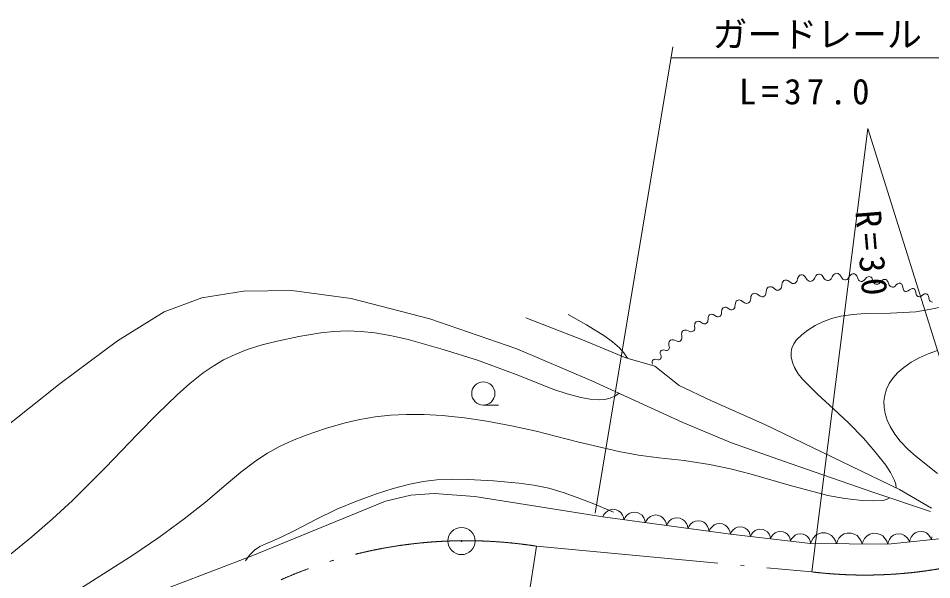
# Model space of a CAD drawing. Units: millimetres, scale not verified. Extents: x 61277 to 701277, y 6480 to 366480.
# Drawn here: x 460326 to 520508, y 260804 to 297766 of the extents above; entities that cross this region are included whole.
import ezdxf
from ezdxf.enums import TextEntityAlignment as Align

# ---------------------------------------------------------------- set-up
doc = ezdxf.new("R2010")
doc.units = ezdxf.units.MM
doc.header["$LTSCALE"] = 1000
doc.linetypes.add('LONG_DASHED_DOTTED', pattern=[15.25, 12, -1.5, 0.25, -1.5])
doc.layers.add('S-SUV', color=7, linetype='Continuous', lineweight=13)
doc.styles.add('ＭＳ ゴシック', font='')
doc.styles.get('ＭＳ ゴシック').set_extended_font_data('MS Gothic')

msp = doc.modelspace()

# ---------------------------------------------------------------- linework, layer by layer
at = {"layer": 'S-SUV'}
for p, q in [((498334, 265190), (503441, 295887)), ((503322, 295171), (523083, 295171)), ((512613, 261320), (516307, 290518)), ((525061, 262523), (516307, 290518)), ((510711, 280448), (510676, 280388)), ((510767, 280493), (510711, 280448)), ((510839, 280524), (510767, 280493)), ((510914, 280532), (510839, 280524)), ((510972, 280517), (510914, 280532)), ((511037, 280493), (510972, 280517)), ((511252, 280342), (511037, 280493)), ((511637, 280506), (511616, 280442)), ((511658, 280636), (511637, 280506)), ((511724, 280753), (511658, 280636)), ((511768, 280801), (511724, 280753)), ((511823, 280847), (511768, 280801)), ((511894, 280870), (511823, 280847)), ((511974, 280874), (511894, 280870)), ((512050, 280854), (511974, 280874)), ((512100, 280819), (512050, 280854)), ((512154, 280773), (512100, 280819)), ((512307, 280550), (512154, 280773)), ((512359, 280498), (512307, 280550)), ((512423, 280463), (512359, 280498)), ((512490, 280446), (512423, 280463)), ((512562, 280449), (512490, 280446)), ((512635, 280473), (512562, 280449)), ((512694, 280515), (512635, 280473)), ((512737, 280569), (512694, 280515)), ((512804, 280687), (512737, 280569)), ((512870, 280805), (512804, 280687)), ((512914, 280853), (512870, 280805)), ((512969, 280898), (512914, 280853)), ((513040, 280921), (512969, 280898)), ((513120, 280925), (513040, 280921)), ((513196, 280905), (513120, 280925)), ((513246, 280870), (513196, 280905)), ((513300, 280824), (513246, 280870)), ((513453, 280601), (513300, 280824)), ((513504, 280549), (513453, 280601)), ((513569, 280514), (513504, 280549)), ((513636, 280497), (513569, 280514)), ((513708, 280501), (513636, 280497)), ((513781, 280524), (513708, 280501)), ((513840, 280567), (513781, 280524)), ((513883, 280620), (513840, 280567)), ((513950, 280738), (513883, 280620)), ((514016, 280856), (513950, 280738)), ((514060, 280904), (514016, 280856)), ((514115, 280949), (514060, 280904)), ((514186, 280973), (514115, 280949)), ((514266, 280976), (514186, 280973)), ((514342, 280957), (514266, 280976)), ((514392, 280922), (514342, 280957)), ((514446, 280875), (514392, 280922)), ((514599, 280652), (514446, 280875)), ((514650, 280600), (514599, 280652)), ((514715, 280566), (514650, 280600)), ((514782, 280549), (514715, 280566)), ((514854, 280552), (514782, 280549)), ((514927, 280575), (514854, 280552)), ((514985, 280618), (514927, 280575)), ((515029, 280672), (514985, 280618)), ((515095, 280789), (515029, 280672)), ((515178, 280880), (515095, 280789)), ((515227, 280914), (515178, 280880)), ((515285, 280943), (515227, 280914)), ((515353, 280949), (515285, 280943)), ((515425, 280936), (515353, 280949)), ((515488, 280903), (515425, 280936)), ((515525, 280862), (515488, 280903)), ((515563, 280810), (515525, 280862)), ((515654, 280581), (515563, 280810)), ((515689, 280524), (515654, 280581)), ((515739, 280481), (515689, 280524)), ((515795, 280452), (515739, 280481)), ((515859, 280440), (515795, 280452)), ((515929, 280446), (515859, 280440)), ((515989, 280472), (515929, 280446)), ((516039, 280510), (515989, 280472)), ((516122, 280601), (516039, 280510)), ((516205, 280692), (516122, 280601)), ((516253, 280726), (516205, 280692)), ((516312, 280755), (516253, 280726)), ((516379, 280761), (516312, 280755)), ((516451, 280748), (516379, 280761)), ((516514, 280715), (516451, 280748)), ((516551, 280674), (516514, 280715)), ((516589, 280622), (516551, 280674)), ((516680, 280393), (516589, 280622)), ((517231, 280504), (517148, 280413)), ((517279, 280538), (517231, 280504)), ((517338, 280567), (517279, 280538)), ((517405, 280573), (517338, 280567)), ((517477, 280560), (517405, 280573)), ((517540, 280527), (517477, 280560)), ((517578, 280486), (517540, 280527)), ((517616, 280434), (517578, 280486)), ((509626, 279893), (509605, 279763)), ((509649, 279952), (509626, 279893)), ((509684, 280012), (509649, 279952)), ((509741, 280057), (509684, 280012)), ((509813, 280088), (509741, 280057)), ((509888, 280096), (509813, 280088)), ((509946, 280081), (509888, 280096)), ((510011, 280057), (509946, 280081)), ((510226, 279906), (510011, 280057)), ((510290, 279876), (510226, 279906)), ((510361, 279866), (510290, 279876)), ((510428, 279874), (510361, 279866)), ((510492, 279901), (510428, 279874)), ((510551, 279947), (510492, 279901)), ((510589, 280006), (510551, 279947)), ((510611, 280070), (510589, 280006)), ((510631, 280199), (510611, 280070)), ((510652, 280329), (510631, 280199)), ((510676, 280388), (510652, 280329)), ((511317, 280312), (511252, 280342)), ((511387, 280303), (511317, 280312)), ((511454, 280310), (511387, 280303)), ((511518, 280337), (511454, 280310)), ((511577, 280383), (511518, 280337)), ((511616, 280442), (511577, 280383)), ((516715, 280336), (516680, 280393)), ((516765, 280292), (516715, 280336)), ((516821, 280264), (516765, 280292)), ((516885, 280252), (516821, 280264)), ((516955, 280258), (516885, 280252)), ((517015, 280284), (516955, 280258)), ((517065, 280322), (517015, 280284)), ((517148, 280413), (517065, 280322)), ((517706, 280205), (517616, 280434)), ((517741, 280148), (517706, 280205)), ((517791, 280104), (517741, 280148)), ((517847, 280076), (517791, 280104)), ((517911, 280064), (517847, 280076)), ((517981, 280070), (517911, 280064)), ((518042, 280096), (517981, 280070)), ((518091, 280134), (518042, 280096)), ((518174, 280225), (518091, 280134)), ((518262, 280289), (518174, 280225)), ((518311, 280310), (518262, 280289)), ((518367, 280325), (518311, 280310)), ((518426, 280318), (518367, 280325)), ((518487, 280294), (518426, 280318)), ((518536, 280254), (518487, 280294)), ((518561, 280212), (518536, 280254)), ((518585, 280159), (518561, 280212)), ((518623, 279944), (518585, 280159)), ((518643, 279889), (518623, 279944)), ((518679, 279842), (518643, 279889)), ((519034, 279879), (518945, 279814)), ((519122, 279943), (519034, 279879)), ((519170, 279964), (519122, 279943)), ((519226, 279978), (519170, 279964)), ((519286, 279972), (519226, 279978)), ((519346, 279948), (519286, 279972)), ((519395, 279908), (519346, 279948)), ((519420, 279865), (519395, 279908)), ((519444, 279813), (519420, 279865)), ((469938, 278437), (472413, 279371)), ((472413, 279371), (475169, 279792)), ((475169, 279792), (478344, 279838)), ((478344, 279838), (482248, 279325)), ((482248, 279325), (487431, 277970)), ((508579, 279327), (508558, 279197)), ((508600, 279457), (508579, 279327)), ((508623, 279516), (508600, 279457)), ((508658, 279576), (508623, 279516)), ((508715, 279621), (508658, 279576)), ((508786, 279652), (508715, 279621)), ((508862, 279659), (508786, 279652)), ((508920, 279645), (508862, 279659)), ((508984, 279621), (508920, 279645)), ((509200, 279470), (508984, 279621)), ((509264, 279440), (509200, 279470)), ((509335, 279430), (509264, 279440)), ((509401, 279437), (509335, 279430)), ((509466, 279465), (509401, 279437)), ((509525, 279511), (509466, 279465)), ((509563, 279570), (509525, 279511)), ((509585, 279633), (509563, 279570)), ((509605, 279763), (509585, 279633)), ((518722, 279807), (518679, 279842)), ((518776, 279785), (518722, 279807)), ((518838, 279778), (518776, 279785)), ((518895, 279790), (518838, 279778)), ((518945, 279814), (518895, 279790)), ((519482, 279598), (519444, 279813)), ((519502, 279542), (519482, 279598)), ((519538, 279495), (519502, 279542)), ((519582, 279460), (519538, 279495)), ((519636, 279439), (519582, 279460)), ((519697, 279431), (519636, 279439)), ((519755, 279443), (519697, 279431)), ((519805, 279468), (519755, 279443)), ((519893, 279532), (519805, 279468)), ((519981, 279597), (519893, 279532)), ((520030, 279617), (519981, 279597)), ((520086, 279632), (520030, 279617)), ((520145, 279625), (520086, 279632)), ((520206, 279601), (520145, 279625)), ((520254, 279562), (520206, 279601)), ((520280, 279519), (520254, 279562)), ((520304, 279467), (520280, 279519)), ((520342, 279252), (520304, 279467)), ((520362, 279196), (520342, 279252)), ((506717, 278657), (506690, 278601)), ((506765, 278702), (506717, 278657)), ((506827, 278734), (506765, 278702)), ((506894, 278746), (506827, 278734)), ((506947, 278737), (506894, 278746)), ((507006, 278720), (506947, 278737)), ((507210, 278600), (507006, 278720)), ((507498, 278659), (507448, 278614)), ((507529, 278715), (507498, 278659)), ((507543, 278773), (507529, 278715)), ((507553, 278891), (507543, 278773)), ((507573, 279021), (507553, 278891)), ((507597, 279079), (507573, 279021)), ((507632, 279140), (507597, 279079)), ((507688, 279185), (507632, 279140)), ((507760, 279215), (507688, 279185)), ((507836, 279223), (507760, 279215)), ((507893, 279208), (507836, 279223)), ((507958, 279184), (507893, 279208)), ((508174, 279034), (507958, 279184)), ((508238, 279003), (508174, 279034)), ((508309, 278994), (508238, 279003)), ((508375, 279001), (508309, 278994)), ((508439, 279028), (508375, 279001)), ((508498, 279075), (508439, 279028)), ((508537, 279134), (508498, 279075)), ((508558, 279197), (508537, 279134)), ((520336, 278592), (521208, 278779)), ((520398, 279149), (520362, 279196)), ((520441, 279114), (520398, 279149)), ((520495, 279092), (520441, 279114)), ((520557, 279085), (520495, 279092)), ((466856, 276523), (469938, 278437)), ((496546, 278264), (497760, 277581)), ((505783, 278085), (505774, 277967)), ((505801, 278139), (505783, 278085)), ((505828, 278196), (505801, 278139)), ((505875, 278240), (505828, 278196)), ((505937, 278272), (505875, 278240)), ((506004, 278285), (505937, 278272)), ((506057, 278275), (506004, 278285)), ((506117, 278258), (506057, 278275)), ((506320, 278138), (506117, 278258)), ((506380, 278116), (506320, 278138)), ((506444, 278112), (506380, 278116)), ((506503, 278123), (506444, 278112)), ((506559, 278152), (506503, 278123)), ((506609, 278198), (506559, 278152)), ((506639, 278253), (506609, 278198)), ((506654, 278311), (506639, 278253)), ((506663, 278429), (506654, 278311)), ((506673, 278547), (506663, 278429)), ((506690, 278601), (506673, 278547)), ((507270, 278577), (507210, 278600)), ((507334, 278574), (507270, 278577)), ((507393, 278585), (507334, 278574)), ((507448, 278614), (507393, 278585)), ((513913, 277994), (514526, 278146)), ((514526, 278146), (515315, 278270)), ((515315, 278270), (516124, 278336)), ((516124, 278336), (517799, 278360)), ((517799, 278360), (519460, 278445)), ((519460, 278445), (520336, 278592)), ((487431, 277970), (493175, 276009)), ((493775, 278037), (497510, 276589)), ((497760, 277581), (498962, 276834)), ((504894, 277623), (504885, 277506)), ((504885, 277506), (504896, 277381)), ((504911, 277677), (504894, 277623)), ((504938, 277734), (504911, 277677)), ((504986, 277778), (504938, 277734)), ((505048, 277811), (504986, 277778)), ((505115, 277823), (505048, 277811)), ((505168, 277814), (505115, 277823)), ((505228, 277797), (505168, 277814)), ((505431, 277676), (505228, 277797)), ((505491, 277654), (505431, 277676)), ((505555, 277650), (505491, 277654)), ((505614, 277661), (505555, 277650)), ((505670, 277690), (505614, 277661)), ((505719, 277736), (505670, 277690)), ((505750, 277791), (505719, 277736)), ((505765, 277850), (505750, 277791)), ((505774, 277967), (505765, 277850)), ((512341, 277232), (512830, 277541)), ((512830, 277541), (513333, 277789)), ((513333, 277789), (513913, 277994)), ((480251, 277057), (478819, 276818)), ((481124, 277152), (480251, 277057)), ((481990, 277185), (481124, 277152)), ((482908, 277148), (481990, 277185)), ((483823, 277050), (482908, 277148)), ((484928, 276864), (483823, 277050)), ((486021, 276618), (484928, 276864)), ((504035, 277048), (504027, 276989)), ((504027, 276989), (504038, 276864)), ((504053, 277112), (504035, 277048)), ((504038, 276864), (504049, 276739)), ((504095, 277167), (504053, 277112)), ((504154, 277212), (504095, 277167)), ((504222, 277237), (504154, 277212)), ((504279, 277237), (504222, 277237)), ((504344, 277229), (504279, 277237)), ((504578, 277140), (504344, 277229)), ((504645, 277127), (504578, 277140)), ((504712, 277135), (504645, 277127)), ((504772, 277157), (504712, 277135)), ((504825, 277197), (504772, 277157)), ((504869, 277254), (504825, 277197)), ((504891, 277317), (504869, 277254)), ((504896, 277381), (504891, 277317)), ((511603, 276589), (511950, 276932)), ((511950, 276932), (512341, 277232)), ((463091, 273722), (466856, 276523)), ((476392, 276265), (475400, 275951)), ((477389, 276518), (476392, 276265)), ((478819, 276818), (477389, 276518)), ((488316, 275962), (486021, 276618)), ((497510, 276589), (500359, 275422)), ((498962, 276834), (499469, 276471)), ((499469, 276471), (499934, 276064)), ((503188, 276407), (503180, 276348)), ((503180, 276348), (503191, 276223)), ((503207, 276471), (503188, 276407)), ((503248, 276526), (503207, 276471)), ((503308, 276571), (503248, 276526)), ((503375, 276595), (503308, 276571)), ((503432, 276595), (503375, 276595)), ((503498, 276588), (503432, 276595)), ((503732, 276499), (503498, 276588)), ((503798, 276486), (503732, 276499)), ((503866, 276494), (503798, 276486)), ((503926, 276516), (503866, 276494)), ((503978, 276556), (503926, 276516)), ((504022, 276612), (503978, 276556)), ((504044, 276676), (504022, 276612)), ((504049, 276739), (504044, 276676)), ((511294, 276055), (511417, 276329)), ((511417, 276329), (511603, 276589)), ((474618, 275642), (473851, 275274)), ((475400, 275951), (474618, 275642)), ((490590, 275249), (488316, 275962)), ((493175, 276009), (498125, 273908)), ((499934, 276064), (500215, 275745)), ((500215, 275745), (500457, 275393)), ((502625, 275797), (502622, 275746)), ((502622, 275746), (502625, 275699)), ((502648, 275845), (502625, 275797)), ((502625, 275699), (502653, 275607)), ((502686, 275888), (502648, 275845)), ((502733, 275917), (502686, 275888)), ((502776, 275926), (502733, 275917)), ((502827, 275930), (502776, 275926)), ((503017, 275900), (502827, 275930)), ((503069, 275900), (503017, 275900)), ((503119, 275916), (503069, 275900)), ((503161, 275942), (503119, 275916)), ((503194, 275981), (503161, 275942)), ((503191, 276223), (503219, 276130)), ((503219, 276030), (503194, 275981)), ((503219, 276130), (503225, 276082)), ((503225, 276082), (503219, 276030)), ((511244, 275777), (511294, 276055)), ((511253, 275487), (511244, 275777)), ((520272, 275683), (519670, 275419)), ((520894, 275889), (520272, 275683)), ((473851, 275274), (473162, 274870)), ((493138, 274305), (490590, 275249)), ((500359, 275422), (502274, 274861)), ((502087, 275181), (502083, 275130)), ((502083, 275130), (502086, 275084)), ((502086, 275084), (502114, 274991)), ((502110, 275229), (502087, 275181)), ((502147, 275272), (502110, 275229)), ((502195, 275301), (502147, 275272)), ((502238, 275310), (502195, 275301)), ((502288, 275315), (502238, 275310)), ((502478, 275284), (502288, 275315)), ((502531, 275284), (502478, 275284)), ((502580, 275301), (502531, 275284)), ((502622, 275327), (502580, 275301)), ((502656, 275365), (502622, 275327)), ((502653, 275607), (502681, 275515)), ((502680, 275415), (502656, 275365)), ((502687, 275466), (502680, 275415)), ((502681, 275515), (502687, 275466)), ((511335, 275115), (511253, 275487)), ((511474, 274768), (511335, 275115)), ((519157, 275132), (518661, 274784)), ((519670, 275419), (519157, 275132)), ((473162, 274870), (472504, 274415)), ((502274, 274861), (503861, 273601)), ((511710, 274364), (511474, 274768)), ((518283, 274449), (517941, 274065)), ((518661, 274784), (518283, 274449)), ((472504, 274415), (471635, 273720)), ((495617, 273323), (493138, 274305)), ((498125, 273908), (504103, 271152)), ((511991, 274001), (511710, 274364)), ((512998, 272992), (511991, 274001)), ((517941, 274065), (517712, 273724)), ((456600, 268585), (463091, 273722)), ((471635, 273720), (470796, 272973)), ((496487, 273041), (495617, 273323)), ((503861, 273601), (506009, 272573)), ((517531, 273345), (517418, 272961)), ((517712, 273724), (517531, 273345)), ((470796, 272973), (469476, 271708)), ((497396, 272810), (496487, 273041)), ((497998, 272701), (497396, 272810)), ((498589, 272653), (497998, 272701)), ((498970, 272677), (498589, 272653)), ((499330, 272759), (498970, 272677)), ((499635, 272897), (499330, 272759)), ((499906, 273087), (499635, 272897)), ((514027, 272045), (512998, 272992)), ((517418, 272961), (517363, 272553)), ((490964, 272300), (491959, 272300)), ((506009, 272573), (509512, 271032)), ((515043, 271103), (514027, 272045)), ((517363, 272553), (517368, 272152)), ((517368, 272152), (517435, 271746)), ((469476, 271708), (468190, 270392)), ((482838, 271362), (483835, 271527)), ((483835, 271527), (484859, 271639)), ((484859, 271639), (485898, 271692)), ((485898, 271692), (487068, 271685)), ((487068, 271685), (488246, 271618)), ((488246, 271618), (489719, 271462)), ((489719, 271462), (491194, 271245)), ((517435, 271746), (517574, 271307)), ((480559, 270761), (481854, 271137)), ((481854, 271137), (482838, 271362)), ((491194, 271245), (492827, 270944)), ((492827, 270944), (494457, 270582)), ((504103, 271152), (507307, 269816)), ((509512, 271032), (518385, 266736)), ((516010, 270124), (515043, 271103)), ((517574, 271307), (517773, 270881)), ((517773, 270881), (518083, 270386)), ((468190, 270392), (466068, 268191)), ((478398, 269979), (479290, 270329)), ((479290, 270329), (480559, 270761)), ((494457, 270582), (497162, 269884)), ((518083, 270386), (518439, 269929)), ((477541, 269577), (478398, 269979)), ((497162, 269884), (499883, 269243)), ((507307, 269816), (511183, 268461)), ((516765, 269255), (516010, 270124)), ((518439, 269929), (518939, 269401)), ((475978, 268628), (476740, 269126)), ((476740, 269126), (477541, 269577)), ((499883, 269243), (501198, 269009)), ((517475, 268345), (516765, 269255)), ((518939, 269401), (519483, 268914)), ((474981, 267876), (475978, 268628)), ((501198, 269009), (502523, 268834)), ((502523, 268834), (504201, 268645)), ((504201, 268645), (505868, 268396)), ((511183, 268461), (516694, 266547)), ((519483, 268914), (520879, 267802)), ((466068, 268191), (463898, 266027)), ((474021, 267077), (474981, 267876)), ((505868, 268396), (507248, 268107)), ((507248, 268107), (508616, 267760)), ((517789, 267860), (517475, 268345)), ((518059, 267332), (517789, 267860)), ((486129, 267095), (487012, 267266)), ((487012, 267266), (487903, 267377)), ((487903, 267377), (488926, 267425)), ((488926, 267425), (489965, 267412)), ((489965, 267412), (491638, 267320)), ((491638, 267320), (493307, 267168)), ((508616, 267760), (511125, 267030)), ((518148, 267084), (518059, 267332)), ((472656, 265919), (474021, 267077)), ((483931, 266468), (485022, 266811)), ((485022, 266811), (486129, 267095)), ((493307, 267168), (494296, 267026)), ((494296, 267026), (495280, 266822)), ((495280, 266822), (496218, 266555)), ((511125, 267030), (513654, 266356)), ((518175, 266837), (518148, 267084)), ((518385, 266736), (520486, 265522)), ((463898, 266027), (462586, 264813)), ((482607, 265986), (483931, 266468)), ((484531, 265979), (486192, 266365)), ((486192, 266365), (487738, 266481)), ((487738, 266481), (490403, 266288)), ((490403, 266288), (498830, 264934)), ((496218, 266555), (497151, 266226)), ((497151, 266226), (498351, 265751)), ((513654, 266356), (514785, 266155)), ((514785, 266155), (515921, 266016)), ((515921, 266016), (516589, 265987)), ((516589, 265987), (517281, 266019)), ((516694, 266547), (520429, 265286)), ((517281, 266019), (517520, 266081)), ((517520, 266081), (517728, 266198)), ((471261, 264812), (472656, 265919)), ((475673, 262349), (484531, 265979)), ((479921, 264775), (481317, 265453)), ((481317, 265453), (482607, 265986)), ((498351, 265751), (499549, 265258)), ((499330, 265414), (499164, 265350)), ((499502, 265444), (499330, 265414)), ((499719, 265415), (499502, 265444)), ((499877, 265340), (499719, 265415)), ((462586, 264813), (461225, 263636)), ((469579, 263589), (471261, 264812)), ((498908, 265088), (498830, 264934)), ((498830, 264934), (507245, 263806)), ((499007, 265214), (498908, 265088)), ((499164, 265350), (499007, 265214)), ((500020, 265235), (499877, 265340)), ((500136, 265063), (500020, 265235)), ((500201, 264915), (500136, 265063)), ((500232, 264746), (500201, 264915)), ((500310, 264900), (500232, 264746)), ((500409, 265026), (500310, 264900)), ((500567, 265162), (500409, 265026)), ((500732, 265225), (500567, 265162)), ((500904, 265256), (500732, 265225)), ((501121, 265227), (500904, 265256)), ((501279, 265152), (501121, 265227)), ((501422, 265047), (501279, 265152)), ((501538, 264875), (501422, 265047)), ((501604, 264727), (501538, 264875)), ((501812, 264838), (501713, 264712)), ((501969, 264974), (501812, 264838)), ((502135, 265037), (501969, 264974)), ((502307, 265068), (502135, 265037)), ((502524, 265039), (502307, 265068)), ((502682, 264964), (502524, 265039)), ((502825, 264859), (502682, 264964)), ((502941, 264686), (502825, 264859)), ((503537, 264849), (503372, 264786)), ((503709, 264880), (503537, 264849)), ((503926, 264850), (503709, 264880)), ((504084, 264776), (503926, 264850)), ((478552, 264044), (479921, 264775)), ((501635, 264558), (501604, 264727)), ((501713, 264712), (501635, 264558)), ((503006, 264538), (502941, 264686)), ((503037, 264370), (503006, 264538)), ((503115, 264524), (503037, 264370)), ((503214, 264650), (503115, 264524)), ((503372, 264786), (503214, 264650)), ((504227, 264671), (504084, 264776)), ((504343, 264498), (504227, 264671)), ((504409, 264350), (504343, 264498)), ((504440, 264182), (504409, 264350)), ((504518, 264336), (504440, 264182)), ((504617, 264462), (504518, 264336)), ((504774, 264598), (504617, 264462)), ((504940, 264661), (504774, 264598)), ((505112, 264691), (504940, 264661)), ((505329, 264662), (505112, 264691)), ((505487, 264588), (505329, 264662)), ((505630, 264483), (505487, 264588)), ((505746, 264310), (505630, 264483)), ((505811, 264162), (505746, 264310)), ((506019, 264273), (505920, 264148)), ((506177, 264409), (506019, 264273)), ((506342, 264473), (506177, 264409)), ((506514, 264503), (506342, 264473)), ((506731, 264474), (506514, 264503)), ((506889, 264399), (506731, 264474)), ((507032, 264295), (506889, 264399)), ((507148, 264122), (507032, 264295)), ((507552, 264202), (507406, 264071)), ((507707, 264264), (507552, 264202)), ((507868, 264295), (507707, 264264)), ((508073, 264272), (507868, 264295)), ((508222, 264204), (508073, 264272)), ((508358, 264108), (508222, 264204)), ((461225, 263636), (459542, 262264)), ((477606, 263579), (478552, 264044)), ((505842, 263994), (505811, 264162)), ((505920, 264148), (505842, 263994)), ((507214, 263974), (507148, 264122)), ((507245, 263806), (507214, 263974)), ((507315, 263951), (507245, 263806)), ((507245, 263806), (512530, 263190)), ((507406, 264071), (507315, 263951)), ((508470, 263947), (508358, 264108)), ((508534, 263809), (508470, 263947)), ((508566, 263652), (508534, 263809)), ((508637, 263797), (508566, 263652)), ((508728, 263917), (508637, 263797)), ((508873, 264048), (508728, 263917)), ((509028, 264110), (508873, 264048)), ((509189, 264142), (509028, 264110)), ((509394, 264118), (509189, 264142)), ((509543, 264050), (509394, 264118)), ((509679, 263954), (509543, 264050)), ((509791, 263794), (509679, 263954)), ((509856, 263655), (509791, 263794)), ((509887, 263498), (509856, 263655)), ((509958, 263644), (509887, 263498)), ((510049, 263764), (509958, 263644)), ((510195, 263894), (510049, 263764)), ((510349, 263956), (510195, 263894)), ((510510, 263988), (510349, 263956)), ((510715, 263964), (510510, 263988)), ((510865, 263896), (510715, 263964)), ((511001, 263800), (510865, 263896)), ((511113, 263640), (511001, 263800)), ((511177, 263502), (511113, 263640)), ((511370, 263610), (511279, 263490)), ((511516, 263740), (511370, 263610)), ((511671, 263802), (511516, 263740)), ((511832, 263834), (511671, 263802)), ((512036, 263810), (511832, 263834)), ((512186, 263742), (512036, 263810)), ((512322, 263646), (512186, 263742)), ((512434, 263486), (512322, 263646)), ((512866, 263733), (512699, 263548)), ((513053, 263832), (512866, 263733)), ((513253, 263894), (513053, 263832)), ((513515, 263891), (513253, 263894)), ((513713, 263826), (513515, 263891)), ((513899, 263722), (513713, 263826)), ((514062, 263534), (513899, 263722)), ((514559, 263716), (514392, 263531)), ((514746, 263815), (514559, 263716)), ((514946, 263877), (514746, 263815)), ((515208, 263874), (514946, 263877)), ((515407, 263809), (515208, 263874)), ((515592, 263705), (515407, 263809)), ((515755, 263517), (515592, 263705)), ((516252, 263698), (516085, 263514)), ((516439, 263798), (516252, 263698)), ((516639, 263860), (516439, 263798)), ((516901, 263857), (516639, 263860)), ((517100, 263791), (516901, 263857)), ((517285, 263688), (517100, 263791)), ((517448, 263500), (517285, 263688)), ((517610, 263139), (521920, 263600)), ((517840, 263632), (517717, 263459)), ((517989, 263735), (517840, 263632)), ((518152, 263807), (517989, 263735)), ((518375, 263831), (518152, 263807)), ((518549, 263795), (518375, 263831)), ((518717, 263726), (518549, 263795)), ((518874, 263583), (518717, 263726)), ((519154, 263613), (519086, 263464)), ((519277, 263786), (519154, 263613)), ((519426, 263889), (519277, 263786)), ((519589, 263961), (519426, 263889)), ((519811, 263985), (519589, 263961)), ((519986, 263949), (519811, 263985)), ((520153, 263880), (519986, 263949)), ((520310, 263737), (520153, 263880)), ((520412, 263606), (520310, 263737)), ((520483, 263446), (520412, 263606)), ((520523, 263618), (520483, 263446)), ((467870, 262420), (469579, 263589)), ((476241, 262981), (476631, 263166)), ((476631, 263166), (477606, 263579)), ((494459, 263013), (489951, 233254)), ((511209, 263344), (511177, 263502)), ((511279, 263490), (511209, 263344)), ((512498, 263348), (512434, 263486)), ((512530, 263190), (512498, 263348)), ((512600, 263384), (512530, 263190)), ((512530, 263190), (517610, 263139)), ((512699, 263548), (512600, 263384)), ((514162, 263368), (514062, 263534)), ((514223, 263173), (514162, 263368)), ((514293, 263367), (514223, 263173)), ((514392, 263531), (514293, 263367)), ((515855, 263351), (515755, 263517)), ((515916, 263156), (515855, 263351)), ((515986, 263350), (515916, 263156)), ((516085, 263514), (515986, 263350)), ((517548, 263334), (517448, 263500)), ((517610, 263139), (517548, 263334)), ((517649, 263310), (517610, 263139)), ((517717, 263459), (517649, 263310)), ((518975, 263452), (518874, 263583)), ((519046, 263292), (518975, 263452)), ((519086, 263464), (519046, 263292)), ((464255, 260116), (467870, 262420)), ((475290, 262043), (475567, 262416)), ((475567, 262416), (475888, 262748)), ((475888, 262748), (476241, 262981)), ((455441, 254661), (475673, 262349))]:
    msp.add_line(p, q, dxfattribs=at)
at = {"layer": 'S-SUV', "linetype": 'LONG_DASHED_DOTTED'}
msp.add_line((494459, 263013), (512613, 261320), dxfattribs=at)
at = {"layer": 'S-SUV'}
for centre, radius in [((490964, 273065), 765), ((489529, 263352), 896), ((489529, 263352), 27)]:
    msp.add_circle(centre, radius, dxfattribs=at)
at = {"layer": 'S-SUV', "linetype": 'LONG_DASHED_DOTTED'}
for centre, radius, start, end in [((489820, 233222), 30151, 81.15055, 113.81876), ((516108, 290163), 29054, 263.09116, 287.94853)]:
    msp.add_arc(centre, radius, start, end, dxfattribs=at)

# ---------------------------------------------------------------- texts
at = {"layer": 'S-SUV', "style": 'ＭＳ ゴシック'}
msp.add_text('ガードレール', height=1686, dxfattribs=at).set_placement((506062, 295365), align=Align.BOTTOM_LEFT)
at = {"layer": 'S-SUV', "insert": (507806, 292072), "char_height": 1686, "attachment_point": 7, "style": 'ＭＳ ゴシック'}
msp.add_mtext('\\T1.3;L=37.0', dxfattribs=at)
at = {"layer": 'S-SUV', "insert": (515449, 285056), "char_height": 1686, "attachment_point": 7, "rotation": 274.7, "style": 'ＭＳ ゴシック'}
msp.add_mtext('\\T1.3;R=30', dxfattribs=at)

doc.saveas('drawing.dxf')
